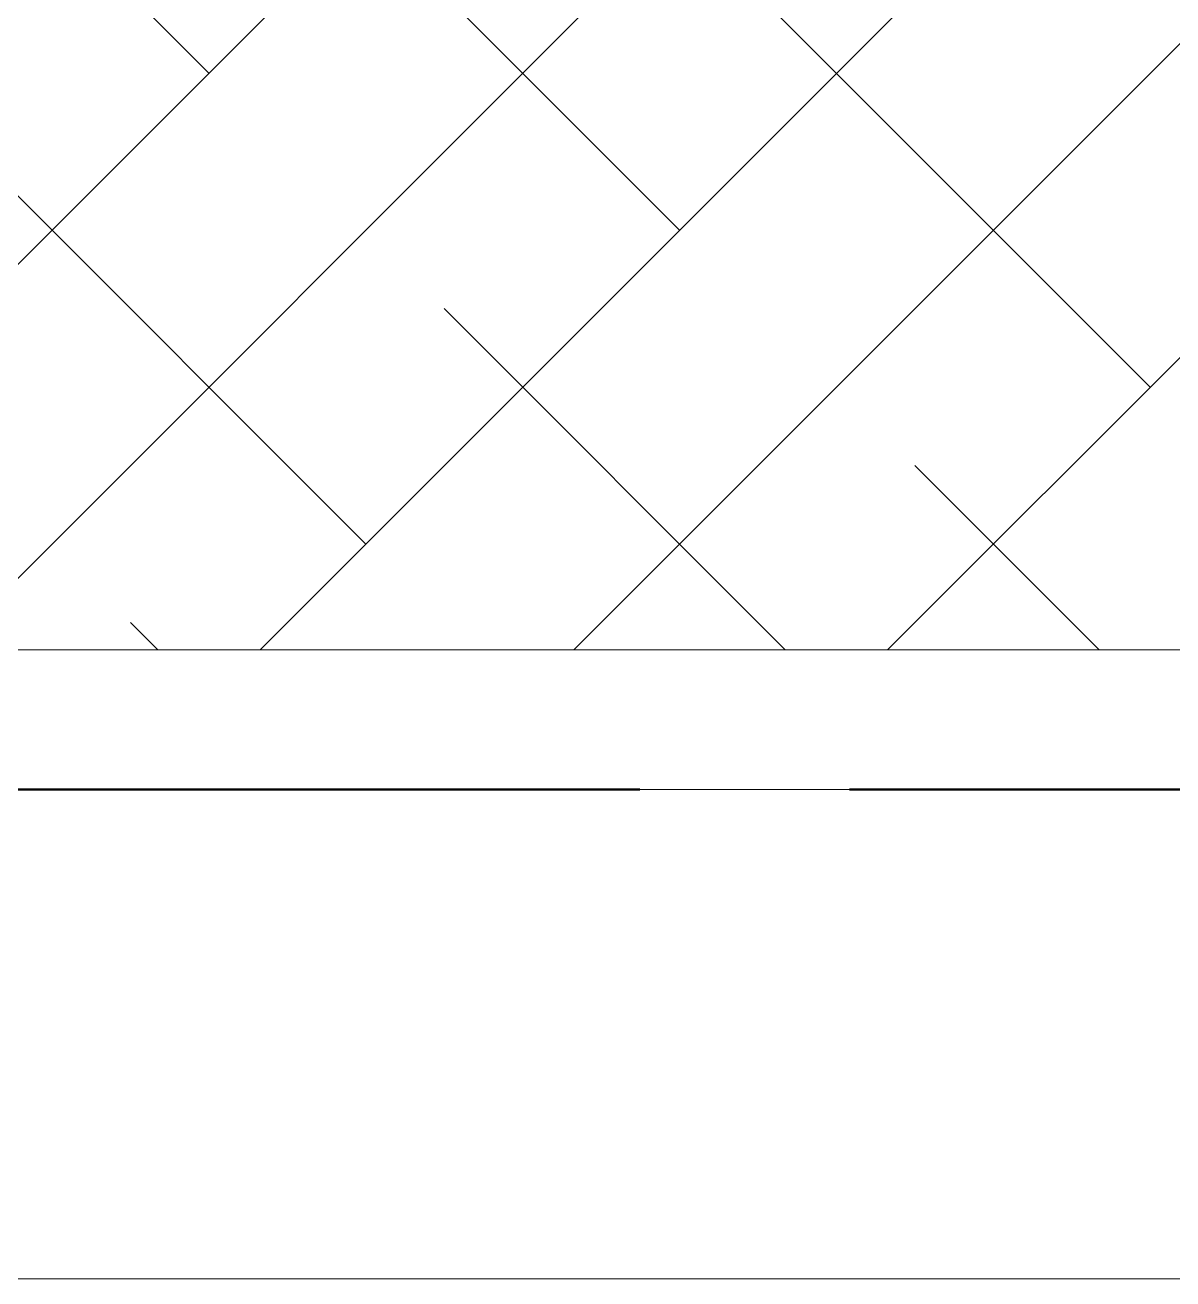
# Model space of a CAD drawing. Header units: millimetres. Extents: x 163705 to 1616509, y 81827 to 302547.
# Drawn here: x 1353401 to 1354222, y 142710 to 143606 of the extents above; entities that cross this region are included whole.
import ezdxf

# ---------------------------------------------------------------- set-up
doc = ezdxf.new("R2010")
doc.units = ezdxf.units.MM
doc.header["$LTSCALE"] = 10
doc.linetypes.add('ACAD_ISO02W100', pattern=[15, 12, -3])
doc.linetypes.add('CENTER2', pattern=[28.575000000000003, 19.05, -3.175, 3.175, -3.175])
for name, color, linetype, lineweight in [('1-中心线', 1, 'CENTER2', 0), ('1-填充', 8, 'Continuous', 18), ('1-护栏', 4, 'Continuous', 18), ('1-设备轮廓', 2, 'Continuous', 18)]:
    doc.layers.add(name, color=color, linetype=linetype, lineweight=lineweight)

# ---------------------------------------------------------------- blocks, each defined once
blk = doc.blocks.new('A$C642F63BD')
at = {"layer": '1-填充'}
h = blk.add_hatch(dxfattribs=at)
h.set_pattern_fill('ANSI38', color=256, scale=50)
h.set_pattern_definition([(45, (-1924.99928595731, -0.0002564871683716774), (-112.2532015133644, 112.2532015133644), []), (135, (-1924.99928595731, -0.0002564871683716774), (-336.7596045400932, 112.2532015133644), [396.875, -238.125])])
h.paths.add_polyline_path([(100.0003999569453, 1899.999830993067), (100.0003999569453, 99.99983082246035), (3975.000399954617, 99.99983082246035), (3975.000399954617, 1899.999830993067)])
h.paths.add_polyline_path([(1400.000399956945, 999.9998307028436, 0.6776078653042162), (839.30253058673, 776.2331790892844, 0.6776078653042158)], flags=16)
h.paths.add_polyline_path([(2750.000399956945, 1000.011354377493, 1), (3400.000399956945, 1000.011354377493, 1)], flags=16)
for points in [[(0.0003999569453299046, -0.0001691775396466255), (4075.000399954617, -0.0001691775396466255), (4075.000399954617, 1999.999830993067), (0.0003999569453299046, 1999.999830993067)], [(100.0003999569453, 99.99983082246035), (3975.000399954617, 99.99983082246035), (3975.000399954617, 1899.999830993067), (100.0003999569453, 1899.999830993067)]]:
    blk.add_lwpolyline(points, close=True, dxfattribs=at)

msp = doc.modelspace()

# ---------------------------------------------------------------- linework, layer by layer
at = {"layer": '1-中心线'}
msp.add_line((1345741.278160537, 143059.6317333492), (1397751.203336259, 143059.6317333492), dxfattribs=at)
at = {"layer": '1-护栏'}
msp.add_lwpolyline([(1356740.928494765, 150609.6317334515), (1349940.928494764, 150609.6317334515), (1349940.928494764, 142709.6317334515), (1356740.928494765, 142709.6317334515)], dxfattribs=at)
at = {"layer": '1-设备轮廓', "color": 5, "linetype": 'ACAD_ISO02W100', "lineweight": 50, "ltscale": 5}
msp.add_lwpolyline([(1350240.928494765, 143059.6317333492), (1393540.926102693, 143059.6317333492)], dxfattribs=at)

# ---------------------------------------------------------------- block references
msp.add_blockref('A$C642F63BD', (1352665.928094813, 143059.6319025267))

doc.saveas('drawing.dxf')
